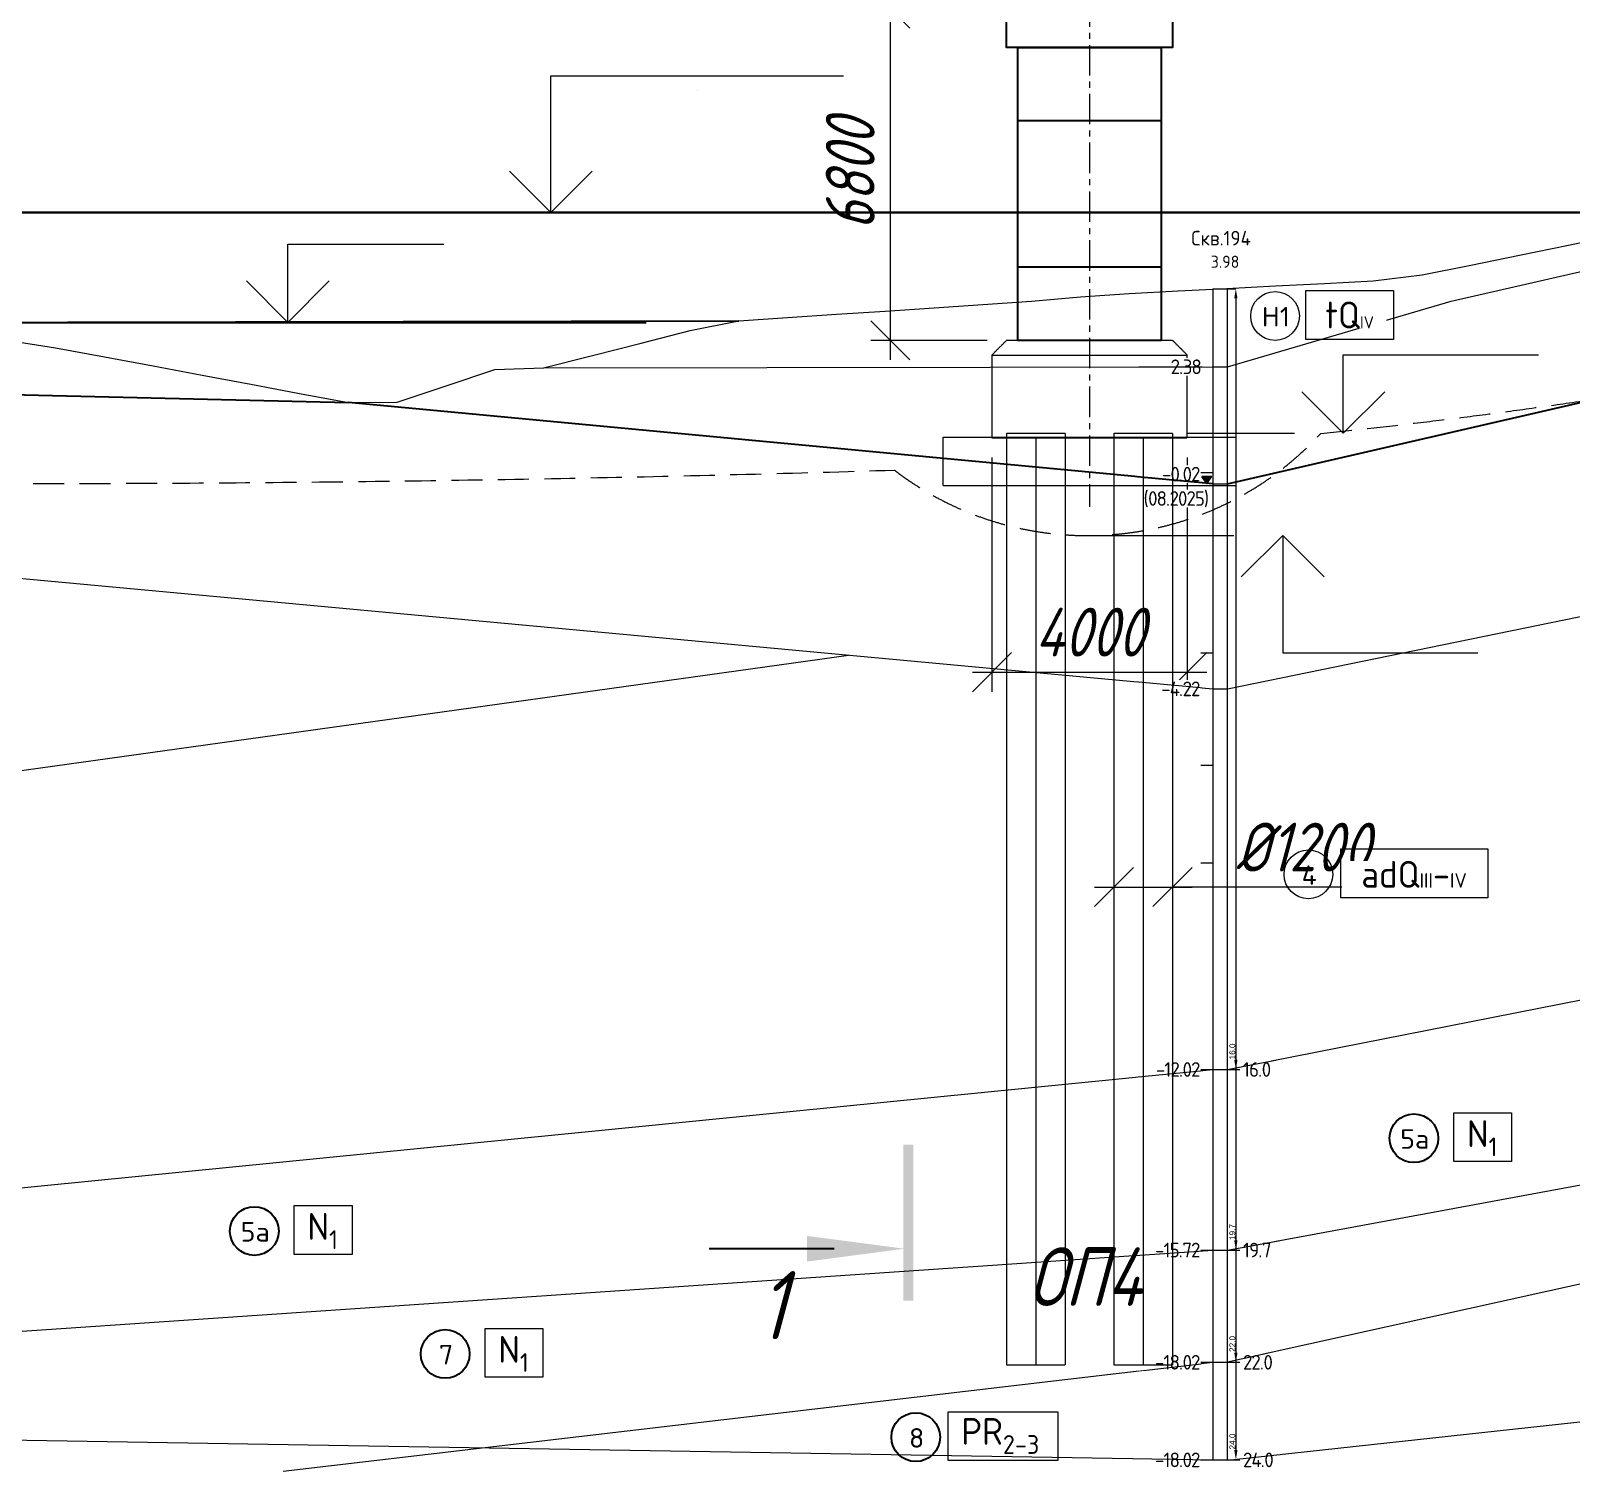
# Model space of a CAD drawing. Header units: millimetres. Extents: x 1864 to 10174863, y -4887456 to 5366151.
# Drawn here: x 5379598 to 5411164, y -20253 to 9263 of the extents above; entities that cross this region are included whole.
import ezdxf
from ezdxf.enums import TextEntityAlignment as Align

# ---------------------------------------------------------------- set-up
doc = ezdxf.new("R2018")
doc.units = ezdxf.units.MM
doc.linetypes.add('невидимая', pattern=[9.525, 6.35, -3.175])
doc.linetypes.add('осевая', pattern=[2, 1.25, -0.25, 0.25, -0.25])
for name, color, linetype, lineweight in [('!!ТЕКСТ', 3, 'Continuous', 20), ('01_Основные', 7, 'Continuous', 40), ('1-Бетон', 106, 'Continuous', 35), ('1-Примечания', 4, 'Continuous', 25), ('1-Размеры', 1, 'Continuous', 25), ('1-Текст_3', 250, 'Continuous', 25), ('ИС_TXT_ЗГЛ', 1, 'Continuous', 35), ('ИС_Основная', 7, 'Continuous', 35), ('ИС_Ось', 3, 'осевая', 18), ('ИС_Размер', 3, 'Continuous', 18), ('Штриховка', 2, 'Continuous', 5)]:
    doc.layers.add(name, color=color, linetype=linetype, lineweight=lineweight)
for name, color, linetype in [('geology', 250, 'Continuous'), ('Возрастные индексы', 1, 'Continuous'), ('Геология', 250, 'Continuous'), ('ИС_Невидимая', 4, 'невидимая'), ('Номера ИГЭ', 22, 'Continuous'), ('Отметки в скважинах', 7, 'Continuous'), ('Скважина', 170, 'Continuous'), ('Черный профиль', 3, 'Continuous')]:
    doc.layers.add(name, color=color, linetype=linetype)
doc.layers.add('Оси_Невидимые', color=5, linetype='Continuous', plot=False)
doc.layers.add('Помощь_Невидимый', color=7, linetype='Continuous', lineweight=30, plot=False)
doc.styles.add('0', font='isocpeur.ttf', dxfattribs={"width": 0.8, "oblique": 15})
doc.styles.add('ISOCPEUR', font='isocpeur.ttf', dxfattribs={"width": 0.8, "oblique": 15, "height": 2.5})
doc.styles.get("Standard").update_dxf_attribs({"font": 'arial.ttf'})
doc.styles.add('Стандарт-геология', font='romant.shx', dxfattribs={"width": 0.9, "height": 2.5})
doc.dimstyles.new('М400нов', dxfattribs={"dimscale": 400, "dimtxt": 2.5, "dimasz": 2, "dimexe": 1, "dimexo": 1, "dimgap": 0.8, "dimtad": 1, "dimdec": 0, "dimzin": 0, "dimdsep": 46, "dimtxsty": '0', "dimblk": 'OBLIQUE', "dimcen": 0.09, "dimdle": 1, "dimclrd": 256, "dimclre": 256, "dimclrt": 256, "dimadec": 4, "dimazin": 0, "dimtfac": 1, "dimtdec": 0, "dimtmove": 1, "dimatfit": 2, "dimfxl": 1, "dimtolj": 1, "dimtzin": 0, "dimlwd": -1, "dimarcsym": 0})
doc.dimstyles.new('Скважина', dxfattribs={"dimtxt": 1.2, "dimasz": 2, "dimexe": 0, "dimexo": 0, "dimgap": 0.1, "dimtad": 1, "dimjust": 2, "dimtoh": 1, "dimdec": 1, "dimlfac": 0.1, "dimrnd": 0.1, "dimzin": 0, "dimdsep": 46, "dimtxsty": 'Standard', "dimcen": 0, "dimdle": 1.5, "dimadec": 1, "dimazin": 0, "dimtfac": 1, "dimtdec": 1, "dimtofl": 0, "dimtmove": 0, "dimatfit": 3, "dimfxl": 3, "dimtolj": 1, "dimtzin": 0, "dimarcsym": 0})

# ---------------------------------------------------------------- blocks, each defined once
blk = doc.blocks.new('*U456')
at = {"layer": '1-Примечания', "linetype": 'Continuous'}
blk.add_line((0, 0), (-2.5, 0), dxfattribs=at)
for points in [[(0, 0), (0, 4), (8, 4)], [(2.121, 2.121), (0, 0), (-2.121, 2.121)]]:
    blk.add_lwpolyline(points, dxfattribs=at)
at = {"layer": '1-Текст_3', "lineweight": 30, "oblique": 15, "width": 0.8, "flags": 104}
blk.add_attdef('ВЫСОТА', text='', height=3, dxfattribs=at).set_placement((4.127, 6.167), align=Align.MIDDLE_CENTER)
blk.add_attdef('ПРИМЕЧАНИЕ', text='', height=3, dxfattribs=at).set_placement((4, 3.25), align=Align.TOP_CENTER)
blk = doc.blocks.new('*U454')
at = {"layer": '1-Примечания', "linetype": 'Continuous'}
blk.add_line((0, 0), (-2.5, 0), dxfattribs=at)
for points in [[(0, 0), (0, 7), (15, 7)], [(2.121, 2.121), (0, 0), (-2.121, 2.121)]]:
    blk.add_lwpolyline(points, dxfattribs=at)
at = {"layer": '1-Текст_3', "lineweight": 30, "oblique": 15, "width": 0.8, "flags": 104}
blk.add_attdef('ВЫСОТА', text='', height=3, dxfattribs=at).set_placement((7.627, 9.167), align=Align.MIDDLE_CENTER)
blk.add_attdef('ПРИМЕЧАНИЕ', text='', height=3, dxfattribs=at).set_placement((7.5, 6.25), align=Align.TOP_CENTER)
blk = doc.blocks.new('*U624')
for p, q in [((-3.8, 74.628), (-10.2, 74.628)), ((-3.8, -44.567), (-10.2, -44.567))]:
    blk.add_line(p, q)
for points in [[(0.25, 77.294), (-0.25, 77.294), (0.25, 69.294), (-0.25, 69.294)], [(-5.2, 75.286), (-0.2, 74.628), (-5.2, 74.628), (-5.2, 73.97)], [(0.25, -39.234), (-0.25, -39.234), (0.25, -47.234), (-0.25, -47.234)], [(-5.2, -43.909), (-0.2, -44.567), (-5.2, -44.567), (-5.2, -45.226)]]:
    blk.add_solid(points)
at = {"style": '0', "oblique": 15, "width": 0.8}
for tag, p in [('ВЕРХ', (-7.064, 77.405)), ('НИЗ', (-6.996, -47.461))]:
    blk.add_attdef(tag, text='', height=3.5, dxfattribs=at).set_placement(p, align=Align.MIDDLE_CENTER)
blk = doc.blocks.new('*U616')
at = {"layer": '1-Примечания', "linetype": 'Continuous'}
blk.add_line((0, 0), (7.5, 0), dxfattribs=at)
for points in [[(12.121, -2.121), (10, 0), (7.879, -2.121)], [(10, 0), (10, -6), (20, -6)]]:
    blk.add_lwpolyline(points, dxfattribs=at)
at = {"layer": '1-Текст_3', "lineweight": 30, "oblique": 15, "width": 0.8, "flags": 104}
blk.add_attdef('ВЫСОТА', text='', height=3, dxfattribs=at).set_placement((15.127, -3.833), align=Align.MIDDLE_CENTER)
blk.add_attdef('ПРИМЕЧАНИЕ', text='', height=3, dxfattribs=at).set_placement((15, -6.75), align=Align.TOP_CENTER)
blk = doc.blocks.new('*U625')
at = {"layer": '1-Примечания', "linetype": 'Continuous'}
blk.add_line((0, 0), (5.5, 0), dxfattribs=at)
for points in [[(8, 0), (8, 4), (18, 4)], [(10.121, 2.121), (8, 0), (5.879, 2.121)]]:
    blk.add_lwpolyline(points, dxfattribs=at)
at = {"layer": '1-Текст_3', "lineweight": 30, "oblique": 15, "width": 0.8, "flags": 104}
blk.add_attdef('ВЫСОТА', text='', height=3, dxfattribs=at).set_placement((13.127, 6.167), align=Align.MIDDLE_CENTER)
blk.add_attdef('ПРИМЕЧАНИЕ', text='', height=3, dxfattribs=at).set_placement((13, 3.25), align=Align.TOP_CENTER)
blk = doc.blocks.new('_OBLIQUE')
at = {"color": 0, "linetype": 'ByBlock', "lineweight": -2}
blk.add_line((0.5, 0.5), (-0.5, -0.5), dxfattribs=at)
blk = doc.blocks.new('*D1259')
at = {"layer": 'Defpoints', "color": 0, "linetype": 'Continuous', "transparency": 16777216}
for p in [(5399595, 9719), (5397210, 2920), (5399593, 2920)]:
    blk.add_point(p, dxfattribs=at)
at = {"layer": 'ИС_Размер', "transparency": 16777216}
blk.add_line((5397210, 10119), (5397210, 2520), dxfattribs=at)
at = {"layer": 'ИС_Размер', "lineweight": -2, "transparency": 16777216}
for p, q in [((5399195, 9719), (5396810, 9719)), ((5399193, 2920), (5396810, 2920))]:
    blk.add_line(p, q, dxfattribs=at)
at = {"layer": 'ИС_Размер', "linetype": 'Continuous', "transparency": 16777216, "xscale": 800, "yscale": 800, "zscale": 800}
for p, rotation in [((5397210, 9719), 90), ((5397210, 2920), 270)]:
    blk.add_blockref('_OBLIQUE', p, dxfattribs=dict(at, rotation=rotation))
at = {"layer": 'ИС_Размер', "linetype": 'Continuous', "transparency": 16777216, "insert": (5396390, 6320), "char_height": 1000, "attachment_point": 5, "rotation": 90, "style": '0'}
blk.add_mtext('\\A1;6800', dxfattribs=at)
blk = doc.blocks.new('*D1261')
at = {"layer": 'Defpoints', "color": 0, "linetype": 'Continuous', "transparency": 16777216}
for p in [(5399294, 920), (5403294, 920), (5403294, -3879)]:
    blk.add_point(p, dxfattribs=at)
at = {"layer": 'ИС_Размер', "lineweight": -2, "transparency": 16777216}
for p, q in [((5399294, 520), (5399294, -4279)), ((5403294, 520), (5403294, -4279))]:
    blk.add_line(p, q, dxfattribs=at)
at = {"layer": 'ИС_Размер', "transparency": 16777216}
blk.add_line((5398894, -3879), (5403694, -3879), dxfattribs=at)
at = {"layer": 'ИС_Размер', "linetype": 'Continuous', "transparency": 16777216, "xscale": 800, "yscale": 800, "zscale": 800, "rotation": 180}
blk.add_blockref('_OBLIQUE', (5399294, -3879), dxfattribs=at)
at = {"layer": 'ИС_Размер', "linetype": 'Continuous', "transparency": 16777216, "xscale": 800, "yscale": 800, "zscale": 800}
blk.add_blockref('_OBLIQUE', (5403294, -3879), dxfattribs=at)
at = {"layer": 'ИС_Размер', "linetype": 'Continuous', "transparency": 16777216, "insert": (5401294, -3059), "char_height": 1000, "attachment_point": 5, "style": '0'}
blk.add_mtext('\\A1;4000', dxfattribs=at)
blk = doc.blocks.new('*D1279')
at = {"layer": 'Defpoints', "color": 0, "linetype": 'Continuous', "transparency": 16777216}
for p in [(5401794, -8284), (5402994, -8284), (5402994, -8284)]:
    blk.add_point(p, dxfattribs=at)
at = {"layer": 'ИС_Размер', "transparency": 16777216}
for p, q in [((5401394, -8284), (5403394, -8284)), ((5407433, -8284), (5402994, -8284))]:
    blk.add_line(p, q, dxfattribs=at)
at = {"layer": 'ИС_Размер', "linetype": 'Continuous', "transparency": 16777216, "xscale": 800, "yscale": 800, "zscale": 800, "rotation": 180}
blk.add_blockref('_OBLIQUE', (5401794, -8284), dxfattribs=at)
at = {"layer": 'ИС_Размер', "linetype": 'Continuous', "transparency": 16777216, "xscale": 800, "yscale": 800, "zscale": 800}
blk.add_blockref('_OBLIQUE', (5402994, -8284), dxfattribs=at)
at = {"layer": 'ИС_Размер', "linetype": 'Continuous', "transparency": 16777216, "insert": (5405659, -7464), "char_height": 1000, "attachment_point": 5, "style": '0'}
blk.add_mtext('\\A1;%%C1200', dxfattribs=at)
blk = doc.blocks.new('*U1062')
at = {"layer": 'Скважина'}
for p, q in [((-1.5, 0), (-1.5, -240)), ((1.5, -240), (1.5, 0)), ((-1.5, -240), (1.5, -240))]:
    blk.add_line(p, q, dxfattribs=at)
blk = doc.blocks.new('A$C2FC637E1')
at = {"layer": 'Штриховка'}
h = blk.add_hatch(color=5, dxfattribs=at)
h.dxf.hatch_style = 1
h.paths.add_polyline_path([(2, 1.5), (1, 1.5), (0, 1.5), (1, 0)])
at = {"layer": 'Геология', "color": 5}
for points in [[(1, 1.5), (0, 1.5)], [(1, 0), (1, 0), (0, 1.5)], [(2, 1.5), (1, 1.5)], [(1, 0), (2, 1.5)]]:
    blk.add_lwpolyline(points, dxfattribs=at)
blk = doc.blocks.new('A$C79B84F9B')
at = {"color": 18, "true_color": 0x000000}
blk.add_circle((4.99, 4.99), 4.99, dxfattribs=at)
at = {"layer": 'Возрастные индексы', "color": 250}
blk.add_lwpolyline([(11.62, 10.2), (41.78, 10.2), (41.78, 0.2), (11.62, 0.2)], close=True, dxfattribs=at)
at = {"layer": 'Номера ИГЭ', "color": 250, "style": 'Стандарт-геология'}
blk.add_text('4', height=4, dxfattribs=at).set_placement((5.17, 4.84), align=Align.MIDDLE)
at = {"layer": 'Возрастные индексы', "color": 250, "insert": (26.64, 4.99), "char_height": 3, "width": 29.5251, "attachment_point": 5, "style": 'Стандарт-геология', "bg_fill": 3, "box_fill_scale": 1, "bg_fill_color": 256, "bg_fill_transparency": 0}
blk.add_mtext('{\\H1.833x;аdQ}III{\\H1.833x;-}IV', dxfattribs=at)
blk = doc.blocks.new('A$C29696E8B')
at = {"color": 18, "true_color": 0x000000}
blk.add_circle((5, 5), 5, dxfattribs=at)
at = {"layer": 'Возрастные индексы', "color": 250, "insert": (20.27, 5.2), "char_height": 3, "width": 15, "attachment_point": 5, "style": 'Стандарт-геология', "bg_fill": 3, "box_fill_scale": 1, "bg_fill_color": 256, "bg_fill_transparency": 0}
blk.add_mtext('{\\H1.833x;tQ\\H0.4546x;IV}', dxfattribs=at)
at = {"layer": 'Номера ИГЭ', "color": 250, "style": 'Стандарт-геология'}
blk.add_text('Н1', height=4, dxfattribs=at).set_placement((5.16, 4.85), align=Align.MIDDLE)
at = {"layer": 'Возрастные индексы', "color": 250}
blk.add_lwpolyline([(11.27, 10.2), (29.29, 10.2), (29.29, 0.2), (11.27, 0.2)], close=True, dxfattribs=at)
blk = doc.blocks.new('*D1088')
at = {"layer": 'Defpoints', "color": 0, "transparency": 16777216}
for p in [(0, 87.64), (0, -132.36), (1.69, -132.36)]:
    blk.add_point(p, dxfattribs=at)
at = {"layer": 'Оси_Невидимые', "color": 0, "lineweight": -2, "transparency": 16777216}
for p, q in [((0, 87.64), (1.69, 87.64)), ((1.69, 85.64), (1.69, -130.36)), ((0, -132.36), (1.69, -132.36))]:
    blk.add_line(p, q, dxfattribs=at)
at = {"layer": 'Оси_Невидимые', "color": 0, "transparency": 16777216}
for points in [[(1.36, 85.64), (2.03, 85.64), (1.69, 87.64)], [(1.36, -130.36), (2.03, -130.36), (1.69, -132.36)]]:
    blk.add_solid(points, dxfattribs=at)
at = {"layer": 'Оси_Невидимые', "color": 0, "transparency": 16777216, "insert": (0.98, -128.59), "char_height": 1.2, "attachment_point": 5, "rotation": 90}
blk.add_mtext('\\A1;22.0', dxfattribs=at)
blk = doc.blocks.new('*D1098')
at = {"layer": 'Defpoints', "color": 0, "transparency": 16777216}
for p in [(0, 64.64), (0, -132.36), (1.69, -132.36)]:
    blk.add_point(p, dxfattribs=at)
at = {"layer": 'Оси_Невидимые', "color": 0, "lineweight": -2, "transparency": 16777216}
for p, q in [((0, 64.64), (1.69, 64.64)), ((1.69, 62.64), (1.69, -130.36)), ((0, -132.36), (1.69, -132.36))]:
    blk.add_line(p, q, dxfattribs=at)
at = {"layer": 'Оси_Невидимые', "color": 0, "transparency": 16777216}
for points in [[(1.36, 62.64), (2.03, 62.64), (1.69, 64.64)], [(1.36, -130.36), (2.03, -130.36), (1.69, -132.36)]]:
    blk.add_solid(points, dxfattribs=at)
at = {"layer": 'Оси_Невидимые', "color": 0, "transparency": 16777216, "insert": (0.98, -128.66), "char_height": 1.2, "attachment_point": 5, "rotation": 90}
blk.add_mtext('\\A1;19.7', dxfattribs=at)
blk = doc.blocks.new('*D1100')
at = {"layer": 'Defpoints', "color": 0, "transparency": 16777216}
for p in [(0, 27.64), (0, -132.36), (1.69, -132.36)]:
    blk.add_point(p, dxfattribs=at)
at = {"layer": 'Оси_Невидимые', "color": 0, "lineweight": -2, "transparency": 16777216}
for p, q in [((0, 27.64), (1.69, 27.64)), ((1.69, 25.64), (1.69, -130.36)), ((0, -132.36), (1.69, -132.36))]:
    blk.add_line(p, q, dxfattribs=at)
at = {"layer": 'Оси_Невидимые', "color": 0, "transparency": 16777216}
for points in [[(1.36, 25.64), (2.03, 25.64), (1.69, 27.64)], [(1.36, -130.36), (2.03, -130.36), (1.69, -132.36)]]:
    blk.add_solid(points, dxfattribs=at)
at = {"layer": 'Оси_Невидимые', "color": 0, "transparency": 16777216, "insert": (0.98, -128.66), "char_height": 1.2, "attachment_point": 5, "rotation": 90}
blk.add_mtext('\\A1;16.0', dxfattribs=at)
blk = doc.blocks.new('A$C41da21a2')
at = {"layer": 'Возрастные индексы', "color": 250, "insert": (1899, 499), "char_height": 300, "width": 2952.51, "attachment_point": 5, "style": 'Стандарт-геология', "bg_fill": 3, "box_fill_scale": 1, "bg_fill_color": 256, "bg_fill_transparency": 0}
blk.add_mtext('\\A1;{\\H1.833x;N\\H0.7x;\\S^ 1;}', dxfattribs=at)
at = {"color": 18, "true_color": 0x000000}
blk.add_circle((499, 499), 499, dxfattribs=at)
at = {"layer": 'Возрастные индексы', "color": 250}
blk.add_lwpolyline([(1315, 1020), (2501, 1020), (2501, 20), (1315, 20)], close=True, dxfattribs=at)
at = {"layer": 'Номера ИГЭ', "color": 250, "style": 'Стандарт-геология'}
blk.add_text('5а', height=400, dxfattribs=at).set_placement((517, 484), align=Align.MIDDLE)
blk = doc.blocks.new('A$C721D11AD')
at = {"layer": 'Возрастные индексы', "color": 250, "insert": (1899, 499), "char_height": 300, "width": 2952.51, "attachment_point": 5, "style": 'Стандарт-геология', "bg_fill": 3, "box_fill_scale": 1, "bg_fill_color": 256, "bg_fill_transparency": 0}
blk.add_mtext('\\A1;{\\H1.833x;N\\H0.7x;\\S^ 1;}', dxfattribs=at)
at = {"color": 18, "true_color": 0x000000}
blk.add_circle((499, 499), 499, dxfattribs=at)
at = {"layer": 'Возрастные индексы', "color": 250}
blk.add_lwpolyline([(1315, 1020), (2501, 1020), (2501, 20), (1315, 20)], close=True, dxfattribs=at)
at = {"layer": 'Номера ИГЭ', "color": 250, "style": 'Стандарт-геология'}
blk.add_text('7', height=400, dxfattribs=at).set_placement((517, 484), align=Align.MIDDLE)
blk = doc.blocks.new('A$C88f1db7f')
at = {"color": 18, "true_color": 0x000000}
blk.add_circle((4.99, 4.99), 4.99, dxfattribs=at)
at = {"layer": 'Возрастные индексы', "color": 250}
blk.add_lwpolyline([(11.62, 10.2), (34.07, 10.2), (34.07, 0.2), (11.62, 0.2)], close=True, dxfattribs=at)
at = {"layer": 'Номера ИГЭ', "color": 250, "style": 'Стандарт-геология'}
blk.add_text('8', height=4, dxfattribs=at).set_placement((5.17, 4.84), align=Align.MIDDLE)
at = {"layer": 'Возрастные индексы', "color": 250, "insert": (22.32, 5.24), "char_height": 3, "width": 9.0522, "attachment_point": 5, "style": 'Стандарт-геология', "bg_fill": 3, "box_fill_scale": 1, "bg_fill_color": 256, "bg_fill_transparency": 0}
blk.add_mtext('\\A1;{\\H1.833x;PR\\H0.7x;\\S^ 2-3;}', dxfattribs=at)
blk = doc.blocks.new('*D1090')
at = {"layer": 'Defpoints', "color": 0, "transparency": 16777216}
for p in [(0, 107.64), (0, -132.36), (1.69, -132.36)]:
    blk.add_point(p, dxfattribs=at)
at = {"layer": 'Оси_Невидимые', "color": 0, "lineweight": -2, "transparency": 16777216}
for p, q in [((0, 107.64), (1.69, 107.64)), ((1.69, 105.64), (1.69, -130.36)), ((0, -132.36), (1.69, -132.36))]:
    blk.add_line(p, q, dxfattribs=at)
at = {"layer": 'Оси_Невидимые', "color": 0, "transparency": 16777216}
for points in [[(1.36, 105.64), (2.03, 105.64), (1.69, 107.64)], [(1.36, -130.36), (2.03, -130.36), (1.69, -132.36)]]:
    blk.add_solid(points, dxfattribs=at)
at = {"layer": 'Оси_Невидимые', "color": 0, "transparency": 16777216, "insert": (0.98, -128.59), "char_height": 1.2, "attachment_point": 5, "rotation": 90}
blk.add_mtext('\\A1;24.0', dxfattribs=at)
blk = doc.blocks.new('*U1087')
at = {"layer": 'Отметки в скважинах'}
for p, q in [((-5.5, -132.36), (-3, -132.36)), ((0, -132.36), (2.5, -132.36))]:
    blk.add_line(p, q, dxfattribs=at)
at = {"layer": 'Помощь_Невидимый', "color": 5, "lineweight": -3}
for p, q in [((-5.5, -10), (-3, -10)), ((0, -132.36), (2.5, -132.36))]:
    blk.add_line(p, q, dxfattribs=at)
at = {"layer": 'Оси_Невидимые'}
dim = blk.add_aligned_dim(p1=(0, 87.64), p2=(0, -132.36), distance=1.69, dimstyle='Скважина', dxfattribs=at)
dim.commit()
dim.dimension.update_dxf_attribs({"geometry": '*D1088', "text_midpoint": (0.98, -128.59)})
at = {"layer": 'Отметки в скважинах', "lineweight": 13, "insert": (3.15, -132.36), "char_height": 3, "width": 7.6116, "attachment_point": 4, "style": 'Стандарт-геология', "bg_fill": 3, "box_fill_scale": 1.1, "bg_fill_color": 256, "bg_fill_transparency": 0}
blk.add_mtext('{\\T0.9;22.0}', dxfattribs=at)
blk = doc.blocks.new('*U1097')
at = {"layer": 'Отметки в скважинах'}
for p, q in [((-5.5, -132.36), (-3, -132.36)), ((0, -132.36), (2.5, -132.36))]:
    blk.add_line(p, q, dxfattribs=at)
at = {"layer": 'Помощь_Невидимый', "color": 5, "lineweight": -3}
for p, q in [((-5.5, -10), (-3, -10)), ((0, -132.36), (2.5, -132.36))]:
    blk.add_line(p, q, dxfattribs=at)
at = {"layer": 'Оси_Невидимые'}
dim = blk.add_aligned_dim(p1=(0, 64.64), p2=(0, -132.36), distance=1.69, dimstyle='Скважина', dxfattribs=at)
dim.commit()
dim.dimension.update_dxf_attribs({"geometry": '*D1098', "text_midpoint": (0.98, -128.66)})
at = {"layer": 'Отметки в скважинах', "lineweight": 13, "insert": (3.15, -132.36), "char_height": 3, "width": 7.6116, "attachment_point": 4, "style": 'Стандарт-геология', "bg_fill": 3, "box_fill_scale": 1.1, "bg_fill_color": 256, "bg_fill_transparency": 0}
blk.add_mtext('{\\T0.9;19.7}', dxfattribs=at)
blk = doc.blocks.new('*U1099')
at = {"layer": 'Отметки в скважинах'}
for p, q in [((-5.5, -132.36), (-3, -132.36)), ((0, -132.36), (2.5, -132.36))]:
    blk.add_line(p, q, dxfattribs=at)
at = {"layer": 'Помощь_Невидимый', "color": 5, "lineweight": -3}
for p, q in [((-5.5, -10), (-3, -10)), ((0, -132.36), (2.5, -132.36))]:
    blk.add_line(p, q, dxfattribs=at)
at = {"layer": 'Оси_Невидимые'}
dim = blk.add_aligned_dim(p1=(0, 27.64), p2=(0, -132.36), distance=1.69, dimstyle='Скважина', dxfattribs=at)
dim.commit()
dim.dimension.update_dxf_attribs({"geometry": '*D1100', "text_midpoint": (0.98, -128.66)})
at = {"layer": 'Отметки в скважинах', "lineweight": 13, "insert": (3.15, -132.36), "char_height": 3, "width": 7.6116, "attachment_point": 4, "style": 'Стандарт-геология', "bg_fill": 3, "box_fill_scale": 1.1, "bg_fill_color": 256, "bg_fill_transparency": 0}
blk.add_mtext('{\\T0.9;16.0}', dxfattribs=at)
blk = doc.blocks.new('*U1089')
at = {"layer": 'Отметки в скважинах'}
for p, q in [((-5.5, -132.36), (-3, -132.36)), ((0, -132.36), (2.5, -132.36))]:
    blk.add_line(p, q, dxfattribs=at)
at = {"layer": 'Помощь_Невидимый', "color": 5, "lineweight": -3}
for p, q in [((-5.5, -10), (-3, -10)), ((0, -132.36), (2.5, -132.36))]:
    blk.add_line(p, q, dxfattribs=at)
at = {"layer": 'Оси_Невидимые'}
dim = blk.add_aligned_dim(p1=(0, 107.64), p2=(0, -132.36), distance=1.69, dimstyle='Скважина', dxfattribs=at)
dim.commit()
dim.dimension.update_dxf_attribs({"geometry": '*D1090', "text_midpoint": (0.98, -128.59)})
at = {"layer": 'Отметки в скважинах', "lineweight": 13, "insert": (3.15, -132.36), "char_height": 3, "width": 7.6116, "attachment_point": 4, "style": 'Стандарт-геология', "bg_fill": 3, "box_fill_scale": 1.1, "bg_fill_color": 256, "bg_fill_transparency": 0}
blk.add_mtext('{\\T0.9;24.0}', dxfattribs=at)
blk = doc.blocks.new('нов геол')
at = {"layer": 'geology'}
blk.add_line((8565145, 407662), (8593113, 411568), dxfattribs=at)
blk.add_lwpolyline([(8600879, 417476), (8605459, 418819), (8609375, 419718), (8612730, 420488), (8614699, 420712), (8618757, 420818), (8623298, 420741), (8626443, 421274), (8633719, 422646)], dxfattribs=at)
at = {"layer": 'Геология', "color": 18, "true_color": 0x000000, "flags": 128}
for points in [[(8600579, 419076), (8600879, 419076)], [(8600579, 417476), (8600879, 417476)]]:
    blk.add_lwpolyline(points, dxfattribs=at)
at = {"layer": 'ИС_Основная', "color": 146, "linetype": 'Continuous', "true_color": 0x105689}
blk.add_line((8565145, 417162), (8582865, 416742), dxfattribs=at)
at = {"layer": 'ИС_Основная', "color": 146, "linetype": 'Continuous', "true_color": 0x105689, "flags": 128}
blk.add_lwpolyline([(8572650, 418385), (8588964, 418385)], dxfattribs=at)
at = {"layer": '1-Бетон', "color": 6}
blk.add_blockref('A$C41da21a2', (8604197, 401168), dxfattribs=at)
at = {"layer": 'geology', "color": 5, "xscale": 100, "yscale": 100, "zscale": 100}
blk.add_blockref('*U1062', (8600729, 419076), dxfattribs=at)
at = {"layer": 'Геология', "color": 18, "true_color": 0x000000, "xscale": 100, "yscale": 100, "zscale": 100}
blk.add_blockref('A$C79B84F9B', (8602036, 406576), dxfattribs=at)
at = {"layer": 'Отметки в скважинах', "color": 0, "lineweight": 13, "char_height": 300, "width": 1241.03, "attachment_point": 6, "style": 'Стандарт-геология', "bg_fill": 3, "box_fill_scale": 1.1, "bg_fill_color": 256, "bg_fill_transparency": 0}
for s, insert in [('{\\T0.9;2.38}', (8600329, 417476)), ('{\\T0.9;-0.02}', (8600303, 415275)), ('{\\T0.9;-18.02}', (8600303, 397076))]:
    blk.add_mtext(s, dxfattribs=dict(at, insert=insert))
at = {"layer": 'Скважина', "color": 0, "style": 'Стандарт-геология', "width": 0.9}
blk.add_text('Скв.194', height=300, dxfattribs=at).set_placement((8600746, 419961), align=Align.CENTER)
at = {"layer": 'Скважина', "color": 0, "lineweight": 13, "style": 'Стандарт-геология', "width": 0.9}
blk.add_text('3.98', height=250, dxfattribs=at).set_placement((8601119, 419753), align=Align.TOP_RIGHT)
at = {"layer": 'geology'}
blk.add_line((8586865, 417453), (8600579, 417476), dxfattribs=at)
at = {"layer": 'geology', "xscale": 100, "yscale": 100, "zscale": 100}
blk.add_blockref('A$C2FC637E1', (8600354, 415076), dxfattribs=at)
at = {"layer": 'Геология', "color": 18, "true_color": 0x000000, "xscale": 100, "yscale": 100, "zscale": 100}
blk.add_blockref('A$C29696E8B', (8601352, 418017), dxfattribs=at)
at = {"layer": 'geology', "color": 5, "insert": (8600488, 414762), "char_height": 300, "width": 1241.03, "attachment_point": 6, "style": 'Стандарт-геология', "bg_fill": 3, "box_fill_scale": 1.1, "bg_fill_color": 256, "bg_fill_transparency": 0}
blk.add_mtext('{\\T0.9;(08.2025)}', dxfattribs=at)
at = {"layer": 'Геология', "color": 18, "true_color": 0x000000, "flags": 128}
blk.add_lwpolyline([(8600579, 415076), (8600879, 415076)], dxfattribs=at)
at = {"layer": 'ИС_Основная', "color": 146, "linetype": 'Continuous', "true_color": 0x105689}
blk.add_line((8600579, 415076), (8582865, 416742), dxfattribs=at)
at = {"layer": 'Скважина', "color": 0, "xscale": 100, "yscale": 100, "zscale": 100}
blk.add_blockref('*U1087', (8600879, 410312), dxfattribs=at)
at = {"layer": 'geology'}
blk.add_line((8581528, 394845), (8600579, 397076), dxfattribs=at)
at = {"layer": 'Геология', "color": 18, "true_color": 0x000000, "flags": 128}
blk.add_lwpolyline([(8600579, 397076), (8600879, 397076)], dxfattribs=at)
at = {"layer": 'Отметки в скважинах', "color": 0, "lineweight": 13, "insert": (8600303, 399376), "char_height": 300, "width": 1241.03, "attachment_point": 6, "style": 'Стандарт-геология', "bg_fill": 3, "box_fill_scale": 1.1, "bg_fill_color": 256, "bg_fill_transparency": 0}
blk.add_mtext('{\\T0.9;-15.72}', dxfattribs=at)
at = {"linetype": 'Continuous', "xscale": 100, "yscale": 100, "zscale": 100}
blk.add_blockref('A$C88f1db7f', (8593990, 395043), dxfattribs=at)
at = {"layer": 'Скважина', "color": 0, "xscale": 100, "yscale": 100, "zscale": 100}
blk.add_blockref('*U1097', (8600879, 412612), dxfattribs=at)
at = {"layer": 'Отметки в скважинах', "color": 0, "lineweight": 13, "insert": (8600303, 395076), "char_height": 300, "width": 1241.03, "attachment_point": 6, "style": 'Стандарт-геология', "bg_fill": 3, "box_fill_scale": 1.1, "bg_fill_color": 256, "bg_fill_transparency": 0}
blk.add_mtext('{\\T0.9;-18.02}', dxfattribs=at)
at = {"layer": 'geology'}
blk.add_line((8565145, 396962), (8600579, 399376), dxfattribs=at)
at = {"layer": 'Геология', "color": 18, "true_color": 0x000000, "flags": 128}
blk.add_lwpolyline([(8600579, 399376), (8600879, 399376)], dxfattribs=at)
at = {"layer": 'Отметки в скважинах', "color": 0, "lineweight": 13, "insert": (8600303, 403076), "char_height": 300, "width": 1241.03, "attachment_point": 6, "style": 'Стандарт-геология', "bg_fill": 3, "box_fill_scale": 1.1, "bg_fill_color": 256, "bg_fill_transparency": 0}
blk.add_mtext('{\\T0.9;-12.02}', dxfattribs=at)
at = {"color": 6, "linetype": 'Continuous'}
blk.add_blockref('A$C721D11AD', (8584347, 396748), dxfattribs=at)
at = {"layer": 'Скважина', "color": 0, "xscale": 100, "yscale": 100, "zscale": 100}
blk.add_blockref('*U1099', (8600879, 416312), dxfattribs=at)
at = {"layer": 'geology'}
for p, q in [((8600879, 410876), (8633869, 417646)), ((8565145, 399562), (8600579, 403076))]:
    blk.add_line(p, q, dxfattribs=at)
at = {"layer": 'Геология', "color": 18, "true_color": 0x000000, "flags": 128}
for points in [[(8600579, 410876), (8600879, 410876)], [(8600579, 403076), (8600879, 403076)]]:
    blk.add_lwpolyline(points, dxfattribs=at)
at = {"layer": 'Отметки в скважинах', "color": 0, "lineweight": 13, "insert": (8600303, 410876), "char_height": 300, "width": 1241.03, "attachment_point": 6, "style": 'Стандарт-геология', "bg_fill": 3, "box_fill_scale": 1.1, "bg_fill_color": 256, "bg_fill_transparency": 0}
blk.add_mtext('{\\T0.9;-4.22}', dxfattribs=at)
at = {"layer": 'geology'}
blk.add_line((8565145, 414162), (8600579, 410876), dxfattribs=at)
at = {"layer": '1-Бетон', "color": 6}
blk.add_blockref('A$C41da21a2', (8580436, 399266), dxfattribs=at)
at = {"layer": 'Скважина', "color": 0, "xscale": 100, "yscale": 100, "zscale": 100}
blk.add_blockref('*U1089', (8600879, 408312), dxfattribs=at)
at = {"layer": 'geology'}
blk.add_line((8600879, 403076), (8633719, 409546), dxfattribs=at)
for points in [[(8600879, 399376), (8633719, 405446)], [(8633719, 404346), (8600879, 397076)]]:
    blk.add_lwpolyline(points, dxfattribs=at)
at = {"layer": 'geology', "color": 6}
blk.add_lwpolyline([(8503260, 397476), (8531811, 396703), (8532111, 396703), (8548961, 400706), (8549261, 400706), (8564845, 395662), (8565145, 395662), (8600579, 395076), (8600879, 395071), (8633719, 398646), (8634019, 398646), (8655416, 400420)], dxfattribs=at)
at = {"layer": 'ИС_Основная', "color": 146, "linetype": 'Continuous', "true_color": 0x105689}
blk.add_lwpolyline([(8600879, 415076), (8633719, 422646)], dxfattribs=at)

msp = doc.modelspace()

# ---------------------------------------------------------------- linework, layer by layer
at = {"layer": '01_Основные', "color": 146, "linetype": 'Continuous', "true_color": 0x105689}
msp.add_line((5414318.5, 5540), (5329725, 5540), dxfattribs=at)
at = {"layer": 'ИС_Невидимая', "color": 146, "ltscale": 100, "true_color": 0x105689}
msp.add_lwpolyline([(5331923, 4296.5, 0.1019893), (5355729.4, 22), (5363413.7, 22, 0.4378517), (5372977.6, 22, 0.0104574), (5397294.9, 261.7, 0.3876281), (5406034.7, 1013.6, 0.0694032), (5437805.5, 8764.6)], format="xyb", dxfattribs=at)
at = {"layer": 'ИС_Невидимая', "ltscale": 0.3}
for points in [[(5399294, 919.8), (5403294, 919.8), (5403294.1, 2619.8), (5402994.1, 2919.8), (5399594, 2919.8), (5399294, 2619.8), (5399294, 919.8)], [(5399294, 2619.8), (5403294.1, 2619.7)]]:
    msp.add_lwpolyline(points, dxfattribs=at)
msp.add_lwpolyline([(5398294, 939.5), (5404294, 939.5), (5404294, -60.5), (5398294, -60.5)], close=True, dxfattribs=at)
at = {"layer": 'ИС_Основная', "color": 146, "linetype": 'Continuous', "true_color": 0x105689, "flags": 128}
msp.add_lwpolyline([(5375892.8, 3287.9), (5392206.9, 3287.9)], dxfattribs=at)
at = {"layer": 'ИС_Ось', "ltscale": 500}
msp.add_lwpolyline([(5401294.2, 17971.8), (5401294.2, -491.2)], dxfattribs=at)
at = {"layer": 'Черный профиль', "linetype": 'Continuous', "flags": 128}
msp.add_lwpolyline([(5379107.7, 2926.2), (5380107.7, 2769.1), (5381107.7, 2582.8), (5382107.7, 2396.1), (5383107.7, 2208.9), (5384107.7, 2021.2), (5385107.7, 1833), (5386107.7, 1644.3), (5387107.7, 1651.9), (5388107.7, 1988.3), (5389107.7, 2324.8), (5390107.7, 2355.5), (5391107.7, 2609.1), (5392107.7, 2864.9), (5393107.7, 3120.5), (5394107.7, 3318.1), (5395107.7, 3385.7), (5396107.7, 3453.3), (5397107.7, 3520.9), (5398107.7, 3588.5), (5399107.7, 3656.2), (5400107.7, 3723.8), (5401107.7, 3811.3), (5402107.7, 3883.2), (5403107.7, 3934.4), (5404107.7, 3985.7), (5405107.7, 4036.9), (5406107.7, 4088.2), (5407107.7, 4142.8), (5408107.7, 4265.2), (5409107.7, 4458.6), (5410107.7, 4666.1), (5411107.7, 4873.7), (5412107.7, 5081.2)], dxfattribs=at)

# ---------------------------------------------------------------- block references
at = {"layer": '1-Размеры', "transparency": 33554687}
ref = msp.add_blockref('*U454', (5390255, 5540), dxfattribs=dict(at, xscale=399.9999999999999, yscale=399.9999999999999, zscale=399.9999999999999, rotation=0.0002819284350356194))
lines = msp.add_mtext('\\W0.8000;5.54', dxfattribs={"layer": '1-Текст_3', "insert": (5393305.6, 9206.9), "char_height": 2.5, "attachment_point": 1, "rotation": 0.00028, "bg_fill": 3, "box_fill_scale": 1, "bg_fill_color": 256, "bg_fill_transparency": 0})
ref.add_attrib('ВЫСОТА', '', (5393305.6, 9206.9)).embed_mtext(lines)
lines = msp.add_mtext('\\W0.8000;РУВВ1%', dxfattribs={"layer": '1-Текст_3', "insert": (5393254.9, 8040), "char_height": 2.5, "attachment_point": 1, "rotation": 0.00028, "bg_fill": 3, "box_fill_scale": 1, "bg_fill_color": 256, "bg_fill_transparency": 0})
ref.add_attrib('ПРИМЕЧАНИЕ', '', (5393254.9, 8040)).embed_mtext(lines)
ref = msp.add_blockref('*U456', (5384865.5, 3287.9), dxfattribs=dict(at, xscale=399.9999999999999, yscale=399.9999999999999, zscale=399.9999999999999, rotation=0.0002819284350356194))
lines = msp.add_mtext('\\W0.8000;3.29', dxfattribs={"layer": '1-Текст_3', "insert": (5386516.1, 5754.9), "char_height": 2.5, "attachment_point": 1, "rotation": 0.00028, "bg_fill": 3, "box_fill_scale": 1, "bg_fill_color": 256, "bg_fill_transparency": 0})
ref.add_attrib('ВЫСОТА', '', (5386516.1, 5754.9)).embed_mtext(lines)
lines = msp.add_mtext('\\W0.8000;', dxfattribs={"layer": '1-Текст_3', "insert": (5386465.5, 4587.9), "char_height": 2.5, "attachment_point": 1, "rotation": 0.00028, "bg_fill": 3, "box_fill_scale": 1, "bg_fill_color": 256, "bg_fill_transparency": 0})
ref.add_attrib('ПРИМЕЧАНИЕ', '', (5386465.5, 4587.9)).embed_mtext(lines)
ref = msp.add_blockref('*U625', (5403294, 1019.9), dxfattribs=dict(at, xscale=399.9999999999998, yscale=399.9999999999998, zscale=399.9999999999998, rotation=0.0002819284350356197))
lines = msp.add_mtext('\\W0.8000;1.02', dxfattribs={"layer": '1-Текст_3', "insert": (5408544.7, 3486.8), "char_height": 2.5, "attachment_point": 1, "rotation": 0.00028, "bg_fill": 3, "box_fill_scale": 1, "bg_fill_color": 256, "bg_fill_transparency": 0})
ref.add_attrib('ВЫСОТА', '', (5408544.7, 3486.8)).embed_mtext(lines)
lines = msp.add_mtext('\\W0.8000;', dxfattribs={"layer": '1-Текст_3', "insert": (5408494, 2319.9), "char_height": 2.5, "attachment_point": 1, "rotation": 0.00028, "bg_fill": 3, "box_fill_scale": 1, "bg_fill_color": 256, "bg_fill_transparency": 0})
ref.add_attrib('ПРИМЕЧАНИЕ', '', (5408494, 2319.9)).embed_mtext(lines)
ref = msp.add_blockref('*U616', (5401252.7, -1080.2), dxfattribs=dict(at, xscale=399.9999999999998, yscale=399.9999999999998, zscale=399.9999999999998, rotation=0.0002819284350356197))
lines = msp.add_mtext('\\W0.8000;-1.08', dxfattribs={"layer": '1-Текст_3', "insert": (5407303.4, -2613.3), "char_height": 2.5, "attachment_point": 1, "rotation": 0.00028, "bg_fill": 3, "box_fill_scale": 1, "bg_fill_color": 256, "bg_fill_transparency": 0})
ref.add_attrib('ВЫСОТА', '', (5407303.4, -2613.3)).embed_mtext(lines)
lines = msp.add_mtext('\\W0.8000;ЛМР', dxfattribs={"layer": '1-Текст_3', "insert": (5407252.7, -3780.2), "char_height": 2.5, "attachment_point": 1, "rotation": 0.00028, "bg_fill": 3, "box_fill_scale": 1, "bg_fill_color": 256, "bg_fill_transparency": 0})
ref.add_attrib('ПРИМЕЧАНИЕ', '', (5407252.7, -3780.2)).embed_mtext(lines)
at = {"layer": 'ИС_TXT_ЗГЛ', "ltscale": 0.5, "xscale": 400, "yscale": 400, "zscale": 400}
msp.add_blockref('*U624', (5397581.3, 2132.6), dxfattribs=at).add_auto_attribs({'ВЕРХ': '1', 'НИЗ': '1'})

# ---------------------------------------------------------------- texts
at = {"layer": '!!ТЕКСТ', "color": 1, "insert": (5401196.1, -16267.5), "char_height": 1200, "width": 3472.658, "attachment_point": 5, "style": 'ISOCPEUR', "bg_fill": 2}
msp.add_mtext('ОП4', dxfattribs=at)

# ---------------------------------------------------------------- dimensions: what is measured, and where the dimension line sits
at = {"layer": 'ИС_Размер', "linetype": 'Continuous'}
dim = msp.add_linear_dim(base=(5397209.9897, 2919.7741), p1=(5399595.1363, 9719.3034), p2=(5399593.0738, 2919.7741), angle=90, dimstyle='М400нов', dxfattribs=at)
dim.commit()
dim.dimension.update_dxf_attribs({"geometry": '*D1259', "text_midpoint": (5396389.9897, 6319.5388)})
dim = msp.add_linear_dim(base=(5403294, -3878.6), p1=(5399294, 919.7), p2=(5403294, 919.7), dimstyle='М400нов', dxfattribs=at)
dim.commit()
dim.dimension.update_dxf_attribs({"geometry": '*D1261', "text_midpoint": (5401294, -3058.6)})
dim = msp.add_linear_dim(base=(5402993.8, -8283.6), p1=(5401793.8, -8283.6), p2=(5402993.8, -8283.6), text='%%C<>', dimstyle='М400нов', dxfattribs=at)
dim.commit()
dim.dimension.update_dxf_attribs({"geometry": '*D1279', "text_midpoint": (5405659, -8680.3), "dimtype": 160})

# ---------------------------------------------------------------- next in the draw order: block references
at = {"layer": '1-Бетон'}
msp.add_blockref('нов геол', (-3196756.2, -415097.2), dxfattribs=at)

# ---------------------------------------------------------------- next in the draw order: linework, layer by layer
for points in [[(5399595.1, 9719.3), (5402995.1, 9719.3), (5402995.1, 8919.3), (5399595.1, 8919.3)], [(5399827.2, 8919.8), (5402761.2, 8919.8), (5402760.8, 2919.8), (5399826.8, 2919.8)]]:
    msp.add_lwpolyline(points, close=True, dxfattribs=at)
for points in [[(5402762.1, 8919.3), (5399828.1, 8919.3)], [(5402761.7, 7419.5), (5399827.7, 7419.5)], [(5402761.2, 4419.8), (5399827.2, 4419.8)], [(5376907.3, 3287.9), (5394107.7, 3318.1)], [(5402761.2, 2919.8), (5399827.2, 2919.8)]]:
    msp.add_lwpolyline(points, dxfattribs=at)
at = {"layer": 'ИС_Невидимая', "ltscale": 0.3}
for points in [[(5399595.9, 1019.7), (5400795.9, 1019.7), (5400795.9, -18080.3), (5399595.9, -18080.3)], [(5401795.9, 1019.7), (5402995.9, 1019.7), (5402995.9, -18080.3), (5401795.9, -18080.3)]]:
    msp.add_lwpolyline(points, close=True, dxfattribs=at)
at = {"layer": 'ИС_Ось'}
for points in [[(5400195.9, 919.7), (5400195.9, -18080.3)], [(5402395.9, 919.7), (5402395.9, -18080.3)]]:
    msp.add_lwpolyline(points, dxfattribs=at)

doc.saveas('drawing.dxf')
